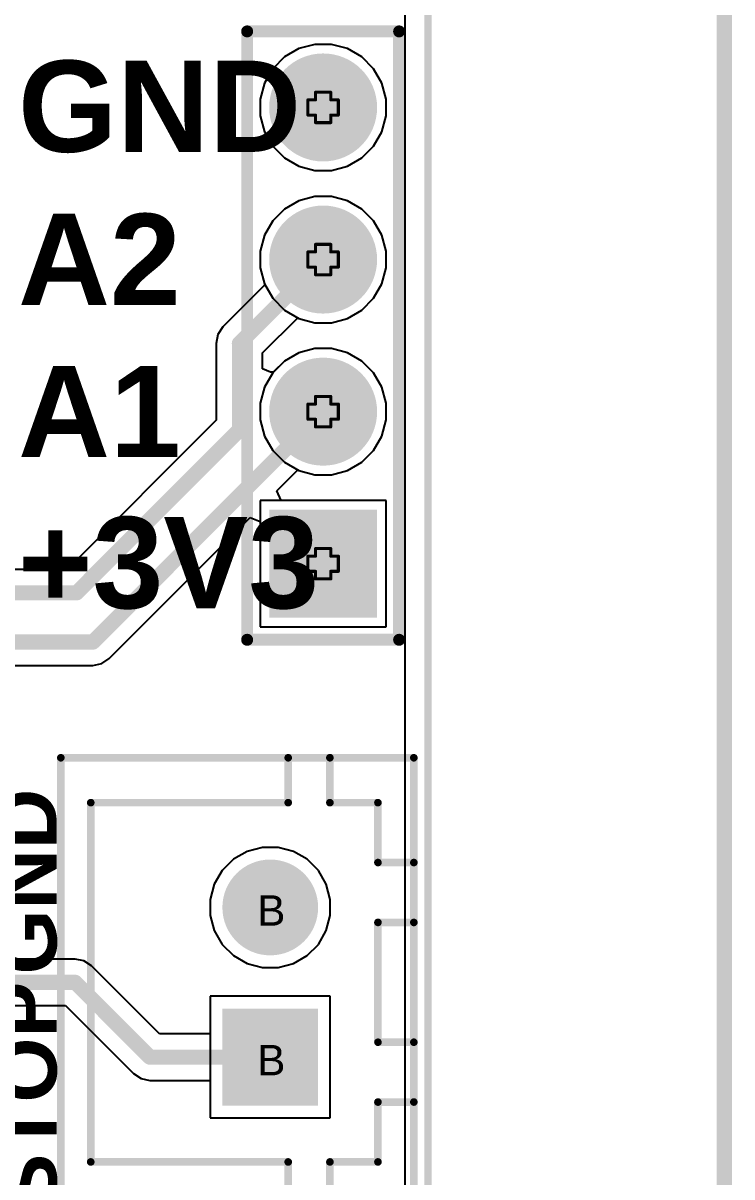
# Model space of a CAD drawing. Header units: inches. Extents: x 0 to 5032, y 0 to 5323.
# Drawn here: x 193.23 to 205.08, y 94.42 to 113.69 of the extents above; entities that cross this region are included whole.
import ezdxf

# ---------------------------------------------------------------- set-up
doc = ezdxf.new("R2010")
doc.units = ezdxf.units.IN
for name, color, linetype in [('Board Outline', 216, 'Continuous'), ('Bottom Layer', 5, 'Continuous'), ('Bottom Solder', 6, 'Continuous'), ('Drill Drawing', 1, 'Continuous'), ('Layer 1', 16, 'Continuous'), ('Layer 2', 76, 'Continuous'), ('Multi-Layer', 9, 'Continuous'), ('Pad Holes', 156, 'Continuous'), ('Top Layer', 1, 'Continuous'), ('Top Overlay', 2, 'Continuous'), ('Top Solder', 216, 'Continuous')]:
    doc.layers.add(name, color=color, linetype=linetype)
doc.styles.add('Arial', font='', dxfattribs={"height": 0.2})
doc.styles.add('Arial_Bold', font='', dxfattribs={"height": 0.2})
doc.styles.get('Arial').set_extended_font_data('Arial')
doc.styles.get('Arial_Bold').set_extended_font_data('Arial', bold=True)

# ---------------------------------------------------------------- blocks, each defined once
blk = doc.blocks.new('HDR1X4__434')
at = {"layer": 'Bottom Layer'}
blk.add_hatch(color=5, dxfattribs=at).paths.add_polyline_path([(-0.8, 0.8), (0.8, 0.8), (0.8, -0.8), (-0.8, -0.8)])
h = blk.add_hatch(color=5, dxfattribs=at)
edge = h.paths.add_edge_path()
edge.add_arc((2.54, 0), 0.8, 0, 360)
h = blk.add_hatch(color=5, dxfattribs=at)
edge = h.paths.add_edge_path()
edge.add_arc((5.08, 0), 0.8, 0, 360)
h = blk.add_hatch(color=5, dxfattribs=at)
edge = h.paths.add_edge_path()
edge.add_arc((7.62, 0), 0.8, 0, 360)
at = {"layer": 'Bottom Solder'}
blk.add_hatch(color=6, dxfattribs=at).paths.add_polyline_path([(-0.902, 0.902), (0.902, 0.902), (0.902, -0.902), (-0.902, -0.902)])
h = blk.add_hatch(color=6, dxfattribs=at)
edge = h.paths.add_edge_path()
edge.add_arc((2.54, 0), 0.902, 0, 360)
h = blk.add_hatch(color=6, dxfattribs=at)
edge = h.paths.add_edge_path()
edge.add_arc((5.08, 0), 0.902, 0, 360)
h = blk.add_hatch(color=6, dxfattribs=at)
edge = h.paths.add_edge_path()
edge.add_arc((7.62, 0), 0.902, 0, 360)
at = {"layer": 'Layer 1'}
blk.add_hatch(color=16, dxfattribs=at).paths.add_polyline_path([(-0.8, 0.8), (0.8, 0.8), (0.8, -0.8), (-0.8, -0.8)])
h = blk.add_hatch(color=16, dxfattribs=at)
edge = h.paths.add_edge_path()
edge.add_arc((2.54, 0), 0.8, 0, 360)
h = blk.add_hatch(color=16, dxfattribs=at)
edge = h.paths.add_edge_path()
edge.add_arc((5.08, 0), 0.8, 0, 360)
h = blk.add_hatch(color=16, dxfattribs=at)
edge = h.paths.add_edge_path()
edge.add_arc((7.62, 0), 0.8, 0, 360)
at = {"layer": 'Layer 2'}
blk.add_hatch(color=76, dxfattribs=at).paths.add_polyline_path([(-0.8, 0.8), (0.8, 0.8), (0.8, -0.8), (-0.8, -0.8)])
h = blk.add_hatch(color=76, dxfattribs=at)
edge = h.paths.add_edge_path()
edge.add_arc((2.54, 0), 0.8, 0, 360)
h = blk.add_hatch(color=76, dxfattribs=at)
edge = h.paths.add_edge_path()
edge.add_arc((5.08, 0), 0.8, 0, 360)
h = blk.add_hatch(color=76, dxfattribs=at)
edge = h.paths.add_edge_path()
edge.add_arc((7.62, 0), 0.8, 0, 360)
at = {"layer": 'Multi-Layer'}
blk.add_hatch(color=9, dxfattribs=at).paths.add_polyline_path([(-0.8, 0.8), (0.8, 0.8), (0.8, -0.8), (-0.8, -0.8)])
h = blk.add_hatch(color=9, dxfattribs=at)
edge = h.paths.add_edge_path()
edge.add_arc((2.54, 0), 0.8, 0, 360)
h = blk.add_hatch(color=9, dxfattribs=at)
edge = h.paths.add_edge_path()
edge.add_arc((5.08, 0), 0.8, 0, 360)
h = blk.add_hatch(color=9, dxfattribs=at)
edge = h.paths.add_edge_path()
edge.add_arc((7.62, 0), 0.8, 0, 360)
at = {"layer": 'Pad Holes'}
h = blk.add_hatch(color=7, dxfattribs=at)
edge = h.paths.add_edge_path()
edge.add_arc((0, 0), 0.475, 0, 360)
h = blk.add_hatch(color=7, dxfattribs=at)
edge = h.paths.add_edge_path()
edge.add_arc((2.54, 0), 0.475, 0, 360)
h = blk.add_hatch(color=7, dxfattribs=at)
edge = h.paths.add_edge_path()
edge.add_arc((5.08, 0), 0.475, 0, 360)
h = blk.add_hatch(color=7, dxfattribs=at)
edge = h.paths.add_edge_path()
edge.add_arc((7.62, 0), 0.475, 0, 360)
at = {"layer": 'Top Layer'}
blk.add_hatch(color=1, dxfattribs=at).paths.add_polyline_path([(-0.8, 0.8), (0.8, 0.8), (0.8, -0.8), (-0.8, -0.8)])
h = blk.add_hatch(color=1, dxfattribs=at)
edge = h.paths.add_edge_path()
edge.add_arc((2.54, 0), 0.8, 0, 360)
h = blk.add_hatch(color=1, dxfattribs=at)
edge = h.paths.add_edge_path()
edge.add_arc((5.08, 0), 0.8, 0, 360)
h = blk.add_hatch(color=1, dxfattribs=at)
edge = h.paths.add_edge_path()
edge.add_arc((7.62, 0), 0.8, 0, 360)
at = {"layer": 'Top Solder'}
blk.add_hatch(color=216, dxfattribs=at).paths.add_polyline_path([(-0.902, 0.902), (0.902, 0.902), (0.902, -0.902), (-0.902, -0.902)])
h = blk.add_hatch(color=216, dxfattribs=at)
edge = h.paths.add_edge_path()
edge.add_arc((2.54, 0), 0.902, 0, 360)
h = blk.add_hatch(color=216, dxfattribs=at)
edge = h.paths.add_edge_path()
edge.add_arc((5.08, 0), 0.902, 0, 360)
h = blk.add_hatch(color=216, dxfattribs=at)
edge = h.paths.add_edge_path()
edge.add_arc((7.62, 0), 0.902, 0, 360)
at = {"layer": 'Top Overlay'}
for points in [[(-1.27, 1.27, 0.2, 0.2, 0), (-1.27, -1.27, 0.2, 0.2, 0)], [(-1.27, 1.27, 0.2, 0.2, 0), (8.89, 1.27, 0.2, 0.2, 0)], [(8.89, 1.27, 0.2, 0.2, 0), (8.89, -1.27, 0.2, 0.2, 0)], [(-1.27, -1.27, 0.2, 0.2, 0), (8.89, -1.27, 0.2, 0.2, 0)]]:
    blk.add_lwpolyline(points, format="xyseb", dxfattribs=at)
for points in [[(-1.32, 1.27, 0.1, 0.1, 1), (-1.22, 1.27, 0.1, 0.1, 1)], [(-1.32, 1.27, 0.1, 0.1, 1), (-1.22, 1.27, 0.1, 0.1, 1)], [(8.84, 1.27, 0.1, 0.1, 1), (8.94, 1.27, 0.1, 0.1, 1)], [(8.84, 1.27, 0.1, 0.1, 1), (8.94, 1.27, 0.1, 0.1, 1)], [(-1.32, -1.27, 0.1, 0.1, 1), (-1.22, -1.27, 0.1, 0.1, 1)], [(-1.32, -1.27, 0.1, 0.1, 1), (-1.22, -1.27, 0.1, 0.1, 1)], [(8.84, -1.27, 0.1, 0.1, 1), (8.94, -1.27, 0.1, 0.1, 1)], [(8.84, -1.27, 0.1, 0.1, 1), (8.94, -1.27, 0.1, 0.1, 1)]]:
    blk.add_lwpolyline(points, format="xyseb", close=True, dxfattribs=at)
blk = doc.blocks.new('HC_XH_2A_G_437')
at = {"layer": 'Bottom Layer'}
blk.add_hatch(color=5, dxfattribs=at).paths.add_polyline_path([(-2.012, 0.75), (-0.488, 0.75), (-0.488, -0.75), (-2.012, -0.75)])
h = blk.add_hatch(color=5, dxfattribs=at)
edge = h.paths.add_edge_path()
edge.add_arc((1.25, 0), 0.75, 0, 360)
at = {"layer": 'Bottom Solder'}
blk.add_hatch(color=6, dxfattribs=at).paths.add_polyline_path([(-2.062, 0.8), (-0.438, 0.8), (-0.438, -0.8), (-2.062, -0.8)])
h = blk.add_hatch(color=6, dxfattribs=at)
edge = h.paths.add_edge_path()
edge.add_arc((1.25, 0), 0.8, 0, 360)
at = {"layer": 'Layer 1'}
blk.add_hatch(color=16, dxfattribs=at).paths.add_polyline_path([(-2.012, 0.75), (-0.488, 0.75), (-0.488, -0.75), (-2.012, -0.75)])
h = blk.add_hatch(color=16, dxfattribs=at)
edge = h.paths.add_edge_path()
edge.add_arc((1.25, 0), 0.75, 0, 360)
at = {"layer": 'Layer 2'}
blk.add_hatch(color=76, dxfattribs=at).paths.add_polyline_path([(-2.012, 0.75), (-0.488, 0.75), (-0.488, -0.75), (-2.012, -0.75)])
h = blk.add_hatch(color=76, dxfattribs=at)
edge = h.paths.add_edge_path()
edge.add_arc((1.25, 0), 0.75, 0, 360)
at = {"layer": 'Multi-Layer'}
blk.add_hatch(color=9, dxfattribs=at).paths.add_polyline_path([(-2.012, 0.75), (-0.488, 0.75), (-0.488, -0.75), (-2.012, -0.75)])
h = blk.add_hatch(color=9, dxfattribs=at)
edge = h.paths.add_edge_path()
edge.add_arc((1.25, 0), 0.75, 0, 360)
at = {"layer": 'Pad Holes'}
h = blk.add_hatch(color=7, dxfattribs=at)
edge = h.paths.add_edge_path()
edge.add_arc((-1.25, 0), 0.45, 0, 360)
h = blk.add_hatch(color=7, dxfattribs=at)
edge = h.paths.add_edge_path()
edge.add_arc((1.25, 0), 0.45, 0, 360)
at = {"layer": 'Top Layer'}
blk.add_hatch(color=1, dxfattribs=at).paths.add_polyline_path([(-2.012, 0.75), (-0.488, 0.75), (-0.488, -0.75), (-2.012, -0.75)])
h = blk.add_hatch(color=1, dxfattribs=at)
edge = h.paths.add_edge_path()
edge.add_arc((1.25, 0), 0.75, 0, 360)
at = {"layer": 'Top Solder'}
blk.add_hatch(color=216, dxfattribs=at).paths.add_polyline_path([(-2.062, 0.8), (-0.438, 0.8), (-0.438, -0.8), (-2.062, -0.8)])
h = blk.add_hatch(color=216, dxfattribs=at)
edge = h.paths.add_edge_path()
edge.add_arc((1.25, 0), 0.8, 0, 360)
at = {"layer": 'Top Overlay'}
for points in [[(-3.75, 3.5, 0.127, 0.127, 0), (-3.75, -2.4, 0.127, 0.127, 0)], [(-3.75, 3.5, 0.127, 0.127, 0), (3.75, 3.5, 0.127, 0.127, 0)], [(3.75, 3.5, 0.127, 0.127, 0), (3.75, -2.4, 0.127, 0.127, 0)], [(-3, 3, 0.127, 0.127, 0), (3, 3, 0.127, 0.127, 0)], [(-3, 3, 0.127, 0.127, 0), (-3, -0.3, 0.127, 0.127, 0)], [(3, 3, 0.127, 0.127, 0), (3, -0.3, 0.127, 0.127, 0)], [(-3.75, -0.3, 0.127, 0.127, 0), (-3, -0.3, 0.127, 0.127, 0)], [(3, -0.3, 0.127, 0.127, 0), (3.75, -0.3, 0.127, 0.127, 0)], [(-3.75, -0.997, 0.127, 0.127, 0), (-3, -0.997, 0.127, 0.127, 0)], [(-3, -0.997, 0.127, 0.127, 0), (-3, -1.8, 0.127, 0.127, 0)], [(3, -0.997, 0.127, 0.127, 0), (3, -1.8, 0.127, 0.127, 0)], [(3, -0.997, 0.127, 0.127, 0), (3.75, -0.997, 0.127, 0.127, 0)], [(-3, -1.8, 0.127, 0.127, 0), (-2, -1.8, 0.127, 0.127, 0)], [(-2, -1.8, 0.127, 0.127, 0), (-2, -2.4, 0.127, 0.127, 0)], [(-1, -1.8, 0.127, 0.127, 0), (1, -1.8, 0.127, 0.127, 0)], [(-1, -1.8, 0.127, 0.127, 0), (-1, -2.4, 0.127, 0.127, 0)], [(1, -1.8, 0.127, 0.127, 0), (1, -2.4, 0.127, 0.127, 0)], [(2, -1.8, 0.127, 0.127, 0), (2, -2.4, 0.127, 0.127, 0)], [(2, -1.8, 0.127, 0.127, 0), (3, -1.8, 0.127, 0.127, 0)], [(-3.75, -2.4, 0.127, 0.127, 0), (3.75, -2.4, 0.127, 0.127, 0)]]:
    blk.add_lwpolyline(points, format="xyseb", dxfattribs=at)
for points in [[(-3.782, 3.5, 0.0635, 0.0635, 1), (-3.718, 3.5, 0.0635, 0.0635, 1)], [(-3.782, 3.5, 0.0635, 0.0635, 1), (-3.718, 3.5, 0.0635, 0.0635, 1)], [(3.718, 3.5, 0.0635, 0.0635, 1), (3.782, 3.5, 0.0635, 0.0635, 1)], [(3.718, 3.5, 0.0635, 0.0635, 1), (3.782, 3.5, 0.0635, 0.0635, 1)], [(-3.032, 3, 0.0635, 0.0635, 1), (-2.968, 3, 0.0635, 0.0635, 1)], [(-3.032, 3, 0.0635, 0.0635, 1), (-2.968, 3, 0.0635, 0.0635, 1)], [(2.968, 3, 0.0635, 0.0635, 1), (3.032, 3, 0.0635, 0.0635, 1)], [(2.968, 3, 0.0635, 0.0635, 1), (3.032, 3, 0.0635, 0.0635, 1)], [(-3.782, -0.3, 0.0635, 0.0635, 1), (-3.718, -0.3, 0.0635, 0.0635, 1)], [(-3.032, -0.3, 0.0635, 0.0635, 1), (-2.968, -0.3, 0.0635, 0.0635, 1)], [(-3.032, -0.3, 0.0635, 0.0635, 1), (-2.968, -0.3, 0.0635, 0.0635, 1)], [(2.968, -0.3, 0.0635, 0.0635, 1), (3.032, -0.3, 0.0635, 0.0635, 1)], [(2.968, -0.3, 0.0635, 0.0635, 1), (3.032, -0.3, 0.0635, 0.0635, 1)], [(3.718, -0.3, 0.0635, 0.0635, 1), (3.782, -0.3, 0.0635, 0.0635, 1)], [(-3.782, -0.997, 0.0635, 0.0635, 1), (-3.718, -0.997, 0.0635, 0.0635, 1)], [(-3.032, -0.997, 0.0635, 0.0635, 1), (-2.968, -0.997, 0.0635, 0.0635, 1)], [(-3.032, -0.997, 0.0635, 0.0635, 1), (-2.968, -0.997, 0.0635, 0.0635, 1)], [(2.968, -0.997, 0.0635, 0.0635, 1), (3.032, -0.997, 0.0635, 0.0635, 1)], [(2.968, -0.997, 0.0635, 0.0635, 1), (3.032, -0.997, 0.0635, 0.0635, 1)], [(3.718, -0.997, 0.0635, 0.0635, 1), (3.782, -0.997, 0.0635, 0.0635, 1)], [(-3.032, -1.8, 0.0635, 0.0635, 1), (-2.968, -1.8, 0.0635, 0.0635, 1)], [(-3.032, -1.8, 0.0635, 0.0635, 1), (-2.968, -1.8, 0.0635, 0.0635, 1)], [(-2.032, -1.8, 0.0635, 0.0635, 1), (-1.968, -1.8, 0.0635, 0.0635, 1)], [(-2.032, -1.8, 0.0635, 0.0635, 1), (-1.968, -1.8, 0.0635, 0.0635, 1)], [(-1.032, -1.8, 0.0635, 0.0635, 1), (-0.969, -1.8, 0.0635, 0.0635, 1)], [(-1.032, -1.8, 0.0635, 0.0635, 1), (-0.969, -1.8, 0.0635, 0.0635, 1)], [(0.968, -1.8, 0.0635, 0.0635, 1), (1.032, -1.8, 0.0635, 0.0635, 1)], [(0.968, -1.8, 0.0635, 0.0635, 1), (1.032, -1.8, 0.0635, 0.0635, 1)], [(1.968, -1.8, 0.0635, 0.0635, 1), (2.032, -1.8, 0.0635, 0.0635, 1)], [(1.968, -1.8, 0.0635, 0.0635, 1), (2.032, -1.8, 0.0635, 0.0635, 1)], [(2.968, -1.8, 0.0635, 0.0635, 1), (3.032, -1.8, 0.0635, 0.0635, 1)], [(2.968, -1.8, 0.0635, 0.0635, 1), (3.032, -1.8, 0.0635, 0.0635, 1)], [(-3.782, -2.4, 0.0635, 0.0635, 1), (-3.718, -2.4, 0.0635, 0.0635, 1)], [(-3.782, -2.4, 0.0635, 0.0635, 1), (-3.718, -2.4, 0.0635, 0.0635, 1)], [(-2.032, -2.4, 0.0635, 0.0635, 1), (-1.968, -2.4, 0.0635, 0.0635, 1)], [(-1.032, -2.4, 0.0635, 0.0635, 1), (-0.969, -2.4, 0.0635, 0.0635, 1)], [(0.968, -2.4, 0.0635, 0.0635, 1), (1.032, -2.4, 0.0635, 0.0635, 1)], [(1.968, -2.4, 0.0635, 0.0635, 1), (2.032, -2.4, 0.0635, 0.0635, 1)], [(3.718, -2.4, 0.0635, 0.0635, 1), (3.782, -2.4, 0.0635, 0.0635, 1)], [(3.718, -2.4, 0.0635, 0.0635, 1), (3.782, -2.4, 0.0635, 0.0635, 1)]]:
    blk.add_lwpolyline(points, format="xyseb", close=True, dxfattribs=at)

msp = doc.modelspace()

# ---------------------------------------------------------------- linework, layer by layer
at = {"layer": 'Board Outline'}
for points in [[(204.953, 72.491, 0.254, 0.254, 0), (204.953, 130, 0.254, 0.254, 0)], [(200, 0, 0.127, 0.127, 0), (200, 130, 0.127, 0.127, 0)]]:
    msp.add_lwpolyline(points, format="xyseb", dxfattribs=at)
at = {"layer": 'Bottom Layer'}
for p, q in [((199.612, 125.534), (199.612, 60.428)), ((197.84, 110.723), (197.6, 110.584)), ((198.108, 110.795), (197.84, 110.723)), ((198.386, 110.795), (198.108, 110.795)), ((198.654, 110.723), (198.386, 110.795)), ((198.894, 110.584), (198.654, 110.723)), ((197.6, 110.584), (197.404, 110.388)), ((199.09, 110.388), (198.894, 110.584)), ((197.404, 110.388), (197.265, 110.148)), ((199.229, 110.148), (199.09, 110.388)), ((197.265, 110.148), (197.193, 109.88)), ((199.301, 109.88), (199.229, 110.148)), ((197.193, 109.88), (197.193, 109.602)), ((199.301, 109.602), (199.301, 109.88)), ((197.193, 109.602), (197.265, 109.334)), ((199.229, 109.334), (199.301, 109.602)), ((197.265, 109.334), (197.404, 109.094)), ((199.09, 109.094), (199.229, 109.334)), ((197.404, 109.094), (197.6, 108.897)), ((198.894, 108.897), (199.09, 109.094)), ((197.6, 108.897), (197.84, 108.759)), ((198.654, 108.759), (198.894, 108.897)), ((197.84, 108.759), (198.108, 108.687)), ((198.108, 108.687), (198.386, 108.687)), ((198.386, 108.687), (198.654, 108.759)), ((197.84, 108.183), (197.6, 108.044)), ((198.108, 108.255), (197.84, 108.183)), ((198.386, 108.255), (198.108, 108.255)), ((198.654, 108.183), (198.386, 108.255)), ((198.894, 108.044), (198.654, 108.183)), ((197.6, 108.044), (197.404, 107.848)), ((199.09, 107.848), (198.894, 108.044)), ((197.404, 107.848), (197.265, 107.608)), ((199.229, 107.608), (199.09, 107.848)), ((197.265, 107.608), (197.193, 107.34)), ((199.301, 107.34), (199.229, 107.608)), ((197.193, 107.34), (197.193, 107.062)), ((199.301, 107.062), (199.301, 107.34)), ((197.193, 107.062), (197.265, 106.794)), ((199.229, 106.794), (199.301, 107.062)), ((197.265, 106.794), (197.404, 106.554)), ((199.09, 106.554), (199.229, 106.794)), ((197.404, 106.554), (197.6, 106.357)), ((198.894, 106.357), (199.09, 106.554)), ((197.6, 106.357), (197.84, 106.219)), ((197.84, 106.219), (198.108, 106.147)), ((198.386, 106.147), (198.654, 106.219)), ((198.654, 106.219), (198.894, 106.357)), ((198.108, 106.147), (198.386, 106.147)), ((199.301, 105.715), (197.193, 105.715)), ((197.193, 105.715), (197.193, 103.607)), ((199.301, 103.607), (199.301, 105.715)), ((197.193, 103.607), (199.301, 103.607)), ((198.367, 97.437), (196.36, 97.437)), ((196.36, 97.437), (196.36, 95.405)), ((198.367, 95.405), (198.367, 97.437)), ((196.36, 95.405), (198.367, 95.405))]:
    msp.add_line(p, q, dxfattribs=at)
at = {"layer": 'Drill Drawing'}
for points in [[(198.12, 112.408, 0.0508, 0.0508, 0), (198.12, 112.535, 0.0508, 0.0508, 0)], [(198.12, 112.535, 0.0508, 0.0508, 0), (198.374, 112.535, 0.0508, 0.0508, 0)], [(198.374, 112.408, 0.0508, 0.0508, 0), (198.374, 112.535, 0.0508, 0.0508, 0)], [(197.993, 112.154, 0.0508, 0.0508, 0), (197.993, 112.408, 0.0508, 0.0508, 0)], [(197.993, 112.408, 0.0508, 0.0508, 0), (198.12, 112.408, 0.0508, 0.0508, 0)], [(198.374, 112.408, 0.0508, 0.0508, 0), (198.501, 112.408, 0.0508, 0.0508, 0)], [(198.501, 112.154, 0.0508, 0.0508, 0), (198.501, 112.408, 0.0508, 0.0508, 0)], [(197.993, 112.154, 0.0508, 0.0508, 0), (198.12, 112.154, 0.0508, 0.0508, 0)], [(198.12, 112.027, 0.0508, 0.0508, 0), (198.12, 112.154, 0.0508, 0.0508, 0)], [(198.374, 112.154, 0.0508, 0.0508, 0), (198.501, 112.154, 0.0508, 0.0508, 0)], [(198.374, 112.027, 0.0508, 0.0508, 0), (198.374, 112.154, 0.0508, 0.0508, 0)], [(198.12, 112.027, 0.0508, 0.0508, 0), (198.374, 112.027, 0.0508, 0.0508, 0)], [(197.993, 109.614, 0.0508, 0.0508, 0), (197.993, 109.868, 0.0508, 0.0508, 0)], [(197.993, 109.868, 0.0508, 0.0508, 0), (198.12, 109.868, 0.0508, 0.0508, 0)], [(198.12, 109.868, 0.0508, 0.0508, 0), (198.12, 109.995, 0.0508, 0.0508, 0)], [(198.12, 109.995, 0.0508, 0.0508, 0), (198.374, 109.995, 0.0508, 0.0508, 0)], [(198.374, 109.868, 0.0508, 0.0508, 0), (198.374, 109.995, 0.0508, 0.0508, 0)], [(198.374, 109.868, 0.0508, 0.0508, 0), (198.501, 109.868, 0.0508, 0.0508, 0)], [(198.501, 109.614, 0.0508, 0.0508, 0), (198.501, 109.868, 0.0508, 0.0508, 0)], [(197.993, 109.614, 0.0508, 0.0508, 0), (198.12, 109.614, 0.0508, 0.0508, 0)], [(198.12, 109.487, 0.0508, 0.0508, 0), (198.12, 109.614, 0.0508, 0.0508, 0)], [(198.12, 109.487, 0.0508, 0.0508, 0), (198.374, 109.487, 0.0508, 0.0508, 0)], [(198.374, 109.614, 0.0508, 0.0508, 0), (198.501, 109.614, 0.0508, 0.0508, 0)], [(198.374, 109.487, 0.0508, 0.0508, 0), (198.374, 109.614, 0.0508, 0.0508, 0)], [(197.993, 107.074, 0.0508, 0.0508, 0), (197.993, 107.328, 0.0508, 0.0508, 0)], [(197.993, 107.328, 0.0508, 0.0508, 0), (198.12, 107.328, 0.0508, 0.0508, 0)], [(198.12, 107.328, 0.0508, 0.0508, 0), (198.12, 107.455, 0.0508, 0.0508, 0)], [(198.12, 107.455, 0.0508, 0.0508, 0), (198.374, 107.455, 0.0508, 0.0508, 0)], [(198.374, 107.328, 0.0508, 0.0508, 0), (198.374, 107.455, 0.0508, 0.0508, 0)], [(198.374, 107.328, 0.0508, 0.0508, 0), (198.501, 107.328, 0.0508, 0.0508, 0)], [(198.501, 107.074, 0.0508, 0.0508, 0), (198.501, 107.328, 0.0508, 0.0508, 0)], [(197.993, 107.074, 0.0508, 0.0508, 0), (198.12, 107.074, 0.0508, 0.0508, 0)], [(198.12, 106.947, 0.0508, 0.0508, 0), (198.12, 107.074, 0.0508, 0.0508, 0)], [(198.12, 106.947, 0.0508, 0.0508, 0), (198.374, 106.947, 0.0508, 0.0508, 0)], [(198.374, 107.074, 0.0508, 0.0508, 0), (198.501, 107.074, 0.0508, 0.0508, 0)], [(198.374, 106.947, 0.0508, 0.0508, 0), (198.374, 107.074, 0.0508, 0.0508, 0)], [(198.12, 104.788, 0.0508, 0.0508, 0), (198.12, 104.915, 0.0508, 0.0508, 0)], [(198.12, 104.915, 0.0508, 0.0508, 0), (198.374, 104.915, 0.0508, 0.0508, 0)], [(198.374, 104.788, 0.0508, 0.0508, 0), (198.374, 104.915, 0.0508, 0.0508, 0)], [(197.993, 104.534, 0.0508, 0.0508, 0), (197.993, 104.788, 0.0508, 0.0508, 0)], [(197.993, 104.788, 0.0508, 0.0508, 0), (198.12, 104.788, 0.0508, 0.0508, 0)], [(198.374, 104.788, 0.0508, 0.0508, 0), (198.501, 104.788, 0.0508, 0.0508, 0)], [(198.501, 104.534, 0.0508, 0.0508, 0), (198.501, 104.788, 0.0508, 0.0508, 0)], [(197.993, 104.534, 0.0508, 0.0508, 0), (198.12, 104.534, 0.0508, 0.0508, 0)], [(198.12, 104.407, 0.0508, 0.0508, 0), (198.12, 104.534, 0.0508, 0.0508, 0)], [(198.374, 104.534, 0.0508, 0.0508, 0), (198.501, 104.534, 0.0508, 0.0508, 0)], [(198.374, 104.407, 0.0508, 0.0508, 0), (198.374, 104.534, 0.0508, 0.0508, 0)], [(198.12, 104.407, 0.0508, 0.0508, 0), (198.374, 104.407, 0.0508, 0.0508, 0)]]:
    msp.add_lwpolyline(points, format="xyseb", dxfattribs=at)
for points in [[(198.107, 112.535, 0.0254, 0.0254, 1), (198.133, 112.535, 0.0254, 0.0254, 1)], [(198.107, 112.535, 0.0254, 0.0254, 1), (198.133, 112.535, 0.0254, 0.0254, 1)], [(198.361, 112.535, 0.0254, 0.0254, 1), (198.387, 112.535, 0.0254, 0.0254, 1)], [(198.361, 112.535, 0.0254, 0.0254, 1), (198.387, 112.535, 0.0254, 0.0254, 1)], [(197.98, 112.408, 0.0254, 0.0254, 1), (198.006, 112.408, 0.0254, 0.0254, 1)], [(197.98, 112.408, 0.0254, 0.0254, 1), (198.006, 112.408, 0.0254, 0.0254, 1)], [(198.107, 112.408, 0.0254, 0.0254, 1), (198.133, 112.408, 0.0254, 0.0254, 1)], [(198.107, 112.408, 0.0254, 0.0254, 1), (198.133, 112.408, 0.0254, 0.0254, 1)], [(198.361, 112.408, 0.0254, 0.0254, 1), (198.387, 112.408, 0.0254, 0.0254, 1)], [(198.361, 112.408, 0.0254, 0.0254, 1), (198.387, 112.408, 0.0254, 0.0254, 1)], [(198.488, 112.408, 0.0254, 0.0254, 1), (198.514, 112.408, 0.0254, 0.0254, 1)], [(198.488, 112.408, 0.0254, 0.0254, 1), (198.514, 112.408, 0.0254, 0.0254, 1)], [(197.98, 112.154, 0.0254, 0.0254, 1), (198.006, 112.154, 0.0254, 0.0254, 1)], [(197.98, 112.154, 0.0254, 0.0254, 1), (198.006, 112.154, 0.0254, 0.0254, 1)], [(198.107, 112.154, 0.0254, 0.0254, 1), (198.133, 112.154, 0.0254, 0.0254, 1)], [(198.107, 112.154, 0.0254, 0.0254, 1), (198.133, 112.154, 0.0254, 0.0254, 1)], [(198.361, 112.154, 0.0254, 0.0254, 1), (198.387, 112.154, 0.0254, 0.0254, 1)], [(198.361, 112.154, 0.0254, 0.0254, 1), (198.387, 112.154, 0.0254, 0.0254, 1)], [(198.488, 112.154, 0.0254, 0.0254, 1), (198.514, 112.154, 0.0254, 0.0254, 1)], [(198.488, 112.154, 0.0254, 0.0254, 1), (198.514, 112.154, 0.0254, 0.0254, 1)], [(198.107, 112.027, 0.0254, 0.0254, 1), (198.133, 112.027, 0.0254, 0.0254, 1)], [(198.107, 112.027, 0.0254, 0.0254, 1), (198.133, 112.027, 0.0254, 0.0254, 1)], [(198.361, 112.027, 0.0254, 0.0254, 1), (198.387, 112.027, 0.0254, 0.0254, 1)], [(198.361, 112.027, 0.0254, 0.0254, 1), (198.387, 112.027, 0.0254, 0.0254, 1)], [(197.98, 109.868, 0.0254, 0.0254, 1), (198.006, 109.868, 0.0254, 0.0254, 1)], [(197.98, 109.868, 0.0254, 0.0254, 1), (198.006, 109.868, 0.0254, 0.0254, 1)], [(198.107, 109.995, 0.0254, 0.0254, 1), (198.133, 109.995, 0.0254, 0.0254, 1)], [(198.107, 109.995, 0.0254, 0.0254, 1), (198.133, 109.995, 0.0254, 0.0254, 1)], [(198.107, 109.868, 0.0254, 0.0254, 1), (198.133, 109.868, 0.0254, 0.0254, 1)], [(198.107, 109.868, 0.0254, 0.0254, 1), (198.133, 109.868, 0.0254, 0.0254, 1)], [(198.361, 109.995, 0.0254, 0.0254, 1), (198.387, 109.995, 0.0254, 0.0254, 1)], [(198.361, 109.995, 0.0254, 0.0254, 1), (198.387, 109.995, 0.0254, 0.0254, 1)], [(198.361, 109.868, 0.0254, 0.0254, 1), (198.387, 109.868, 0.0254, 0.0254, 1)], [(198.361, 109.868, 0.0254, 0.0254, 1), (198.387, 109.868, 0.0254, 0.0254, 1)], [(198.488, 109.868, 0.0254, 0.0254, 1), (198.514, 109.868, 0.0254, 0.0254, 1)], [(198.488, 109.868, 0.0254, 0.0254, 1), (198.514, 109.868, 0.0254, 0.0254, 1)], [(197.98, 109.614, 0.0254, 0.0254, 1), (198.006, 109.614, 0.0254, 0.0254, 1)], [(197.98, 109.614, 0.0254, 0.0254, 1), (198.006, 109.614, 0.0254, 0.0254, 1)], [(198.107, 109.614, 0.0254, 0.0254, 1), (198.133, 109.614, 0.0254, 0.0254, 1)], [(198.107, 109.614, 0.0254, 0.0254, 1), (198.133, 109.614, 0.0254, 0.0254, 1)], [(198.107, 109.487, 0.0254, 0.0254, 1), (198.133, 109.487, 0.0254, 0.0254, 1)], [(198.107, 109.487, 0.0254, 0.0254, 1), (198.133, 109.487, 0.0254, 0.0254, 1)], [(198.361, 109.614, 0.0254, 0.0254, 1), (198.387, 109.614, 0.0254, 0.0254, 1)], [(198.361, 109.614, 0.0254, 0.0254, 1), (198.387, 109.614, 0.0254, 0.0254, 1)], [(198.361, 109.487, 0.0254, 0.0254, 1), (198.387, 109.487, 0.0254, 0.0254, 1)], [(198.361, 109.487, 0.0254, 0.0254, 1), (198.387, 109.487, 0.0254, 0.0254, 1)], [(198.488, 109.614, 0.0254, 0.0254, 1), (198.514, 109.614, 0.0254, 0.0254, 1)], [(198.488, 109.614, 0.0254, 0.0254, 1), (198.514, 109.614, 0.0254, 0.0254, 1)], [(197.98, 107.328, 0.0254, 0.0254, 1), (198.006, 107.328, 0.0254, 0.0254, 1)], [(197.98, 107.328, 0.0254, 0.0254, 1), (198.006, 107.328, 0.0254, 0.0254, 1)], [(198.107, 107.455, 0.0254, 0.0254, 1), (198.133, 107.455, 0.0254, 0.0254, 1)], [(198.107, 107.455, 0.0254, 0.0254, 1), (198.133, 107.455, 0.0254, 0.0254, 1)], [(198.107, 107.328, 0.0254, 0.0254, 1), (198.133, 107.328, 0.0254, 0.0254, 1)], [(198.107, 107.328, 0.0254, 0.0254, 1), (198.133, 107.328, 0.0254, 0.0254, 1)], [(198.361, 107.455, 0.0254, 0.0254, 1), (198.387, 107.455, 0.0254, 0.0254, 1)], [(198.361, 107.455, 0.0254, 0.0254, 1), (198.387, 107.455, 0.0254, 0.0254, 1)], [(198.361, 107.328, 0.0254, 0.0254, 1), (198.387, 107.328, 0.0254, 0.0254, 1)], [(198.361, 107.328, 0.0254, 0.0254, 1), (198.387, 107.328, 0.0254, 0.0254, 1)], [(198.488, 107.328, 0.0254, 0.0254, 1), (198.514, 107.328, 0.0254, 0.0254, 1)], [(198.488, 107.328, 0.0254, 0.0254, 1), (198.514, 107.328, 0.0254, 0.0254, 1)], [(197.98, 107.074, 0.0254, 0.0254, 1), (198.006, 107.074, 0.0254, 0.0254, 1)], [(197.98, 107.074, 0.0254, 0.0254, 1), (198.006, 107.074, 0.0254, 0.0254, 1)], [(198.107, 107.074, 0.0254, 0.0254, 1), (198.133, 107.074, 0.0254, 0.0254, 1)], [(198.107, 107.074, 0.0254, 0.0254, 1), (198.133, 107.074, 0.0254, 0.0254, 1)], [(198.107, 106.947, 0.0254, 0.0254, 1), (198.133, 106.947, 0.0254, 0.0254, 1)], [(198.107, 106.947, 0.0254, 0.0254, 1), (198.133, 106.947, 0.0254, 0.0254, 1)], [(198.361, 107.074, 0.0254, 0.0254, 1), (198.387, 107.074, 0.0254, 0.0254, 1)], [(198.361, 107.074, 0.0254, 0.0254, 1), (198.387, 107.074, 0.0254, 0.0254, 1)], [(198.361, 106.947, 0.0254, 0.0254, 1), (198.387, 106.947, 0.0254, 0.0254, 1)], [(198.361, 106.947, 0.0254, 0.0254, 1), (198.387, 106.947, 0.0254, 0.0254, 1)], [(198.488, 107.074, 0.0254, 0.0254, 1), (198.514, 107.074, 0.0254, 0.0254, 1)], [(198.488, 107.074, 0.0254, 0.0254, 1), (198.514, 107.074, 0.0254, 0.0254, 1)], [(198.107, 104.915, 0.0254, 0.0254, 1), (198.133, 104.915, 0.0254, 0.0254, 1)], [(198.107, 104.915, 0.0254, 0.0254, 1), (198.133, 104.915, 0.0254, 0.0254, 1)], [(198.361, 104.915, 0.0254, 0.0254, 1), (198.387, 104.915, 0.0254, 0.0254, 1)], [(198.361, 104.915, 0.0254, 0.0254, 1), (198.387, 104.915, 0.0254, 0.0254, 1)], [(197.98, 104.788, 0.0254, 0.0254, 1), (198.006, 104.788, 0.0254, 0.0254, 1)], [(197.98, 104.788, 0.0254, 0.0254, 1), (198.006, 104.788, 0.0254, 0.0254, 1)], [(198.107, 104.788, 0.0254, 0.0254, 1), (198.133, 104.788, 0.0254, 0.0254, 1)], [(198.107, 104.788, 0.0254, 0.0254, 1), (198.133, 104.788, 0.0254, 0.0254, 1)], [(198.361, 104.788, 0.0254, 0.0254, 1), (198.387, 104.788, 0.0254, 0.0254, 1)], [(198.361, 104.788, 0.0254, 0.0254, 1), (198.387, 104.788, 0.0254, 0.0254, 1)], [(198.488, 104.788, 0.0254, 0.0254, 1), (198.514, 104.788, 0.0254, 0.0254, 1)], [(198.488, 104.788, 0.0254, 0.0254, 1), (198.514, 104.788, 0.0254, 0.0254, 1)], [(197.98, 104.534, 0.0254, 0.0254, 1), (198.006, 104.534, 0.0254, 0.0254, 1)], [(197.98, 104.534, 0.0254, 0.0254, 1), (198.006, 104.534, 0.0254, 0.0254, 1)], [(198.107, 104.534, 0.0254, 0.0254, 1), (198.133, 104.534, 0.0254, 0.0254, 1)], [(198.107, 104.534, 0.0254, 0.0254, 1), (198.133, 104.534, 0.0254, 0.0254, 1)], [(198.361, 104.534, 0.0254, 0.0254, 1), (198.387, 104.534, 0.0254, 0.0254, 1)], [(198.361, 104.534, 0.0254, 0.0254, 1), (198.387, 104.534, 0.0254, 0.0254, 1)], [(198.488, 104.534, 0.0254, 0.0254, 1), (198.514, 104.534, 0.0254, 0.0254, 1)], [(198.488, 104.534, 0.0254, 0.0254, 1), (198.514, 104.534, 0.0254, 0.0254, 1)], [(198.107, 104.407, 0.0254, 0.0254, 1), (198.133, 104.407, 0.0254, 0.0254, 1)], [(198.107, 104.407, 0.0254, 0.0254, 1), (198.133, 104.407, 0.0254, 0.0254, 1)], [(198.361, 104.407, 0.0254, 0.0254, 1), (198.387, 104.407, 0.0254, 0.0254, 1)], [(198.361, 104.407, 0.0254, 0.0254, 1), (198.387, 104.407, 0.0254, 0.0254, 1)]]:
    msp.add_lwpolyline(points, format="xyseb", close=True, dxfattribs=at)
at = {"layer": 'Layer 1'}
for p, q in [((199.612, 129.612), (199.612, 60.51)), ((198.108, 113.335), (197.84, 113.263)), ((198.386, 113.335), (198.108, 113.335)), ((198.654, 113.263), (198.386, 113.335)), ((197.6, 113.124), (197.404, 112.928)), ((197.84, 113.263), (197.6, 113.124)), ((198.894, 113.124), (198.654, 113.263)), ((199.09, 112.928), (198.894, 113.124)), ((197.404, 112.928), (197.265, 112.688)), ((199.229, 112.688), (199.09, 112.928)), ((197.265, 112.688), (197.193, 112.42)), ((199.301, 112.42), (199.229, 112.688)), ((197.193, 112.42), (197.193, 112.142)), ((199.301, 112.142), (199.301, 112.42)), ((197.193, 112.142), (197.265, 111.874)), ((199.229, 111.874), (199.301, 112.142)), ((197.265, 111.874), (197.404, 111.634)), ((199.09, 111.634), (199.229, 111.874)), ((197.404, 111.634), (197.6, 111.437)), ((198.894, 111.437), (199.09, 111.634)), ((197.6, 111.437), (197.84, 111.299)), ((198.654, 111.299), (198.894, 111.437)), ((197.84, 111.299), (198.108, 111.227)), ((198.108, 111.227), (198.386, 111.227)), ((198.386, 111.227), (198.654, 111.299)), ((197.84, 110.723), (197.6, 110.584)), ((198.108, 110.795), (197.84, 110.723)), ((198.386, 110.795), (198.108, 110.795)), ((198.654, 110.723), (198.386, 110.795)), ((198.894, 110.584), (198.654, 110.723)), ((197.6, 110.584), (197.404, 110.388)), ((199.09, 110.388), (198.894, 110.584)), ((197.404, 110.388), (197.265, 110.148)), ((199.229, 110.148), (199.09, 110.388)), ((197.265, 110.148), (197.193, 109.88)), ((199.301, 109.88), (199.229, 110.148)), ((197.193, 109.88), (197.193, 109.602)), ((199.301, 109.602), (199.301, 109.88)), ((197.193, 109.602), (197.265, 109.334)), ((199.229, 109.334), (199.301, 109.602)), ((197.265, 109.334), (197.404, 109.094)), ((199.09, 109.094), (199.229, 109.334)), ((197.404, 109.094), (197.6, 108.897)), ((198.894, 108.897), (199.09, 109.094)), ((197.6, 108.897), (197.84, 108.759)), ((198.654, 108.759), (198.894, 108.897)), ((197.84, 108.759), (198.108, 108.687)), ((198.108, 108.687), (198.386, 108.687)), ((198.386, 108.687), (198.654, 108.759)), ((197.84, 108.183), (197.6, 108.044)), ((198.108, 108.255), (197.84, 108.183)), ((198.386, 108.255), (198.108, 108.255)), ((198.654, 108.183), (198.386, 108.255)), ((198.894, 108.044), (198.654, 108.183)), ((197.6, 108.044), (197.404, 107.848)), ((199.09, 107.848), (198.894, 108.044)), ((197.404, 107.848), (197.265, 107.608)), ((199.229, 107.608), (199.09, 107.848)), ((197.265, 107.608), (197.193, 107.34)), ((199.301, 107.34), (199.229, 107.608)), ((197.193, 107.34), (197.193, 107.062)), ((199.301, 107.062), (199.301, 107.34)), ((197.193, 107.062), (197.265, 106.794)), ((199.229, 106.794), (199.301, 107.062)), ((197.265, 106.794), (197.404, 106.554)), ((199.09, 106.554), (199.229, 106.794)), ((197.404, 106.554), (197.6, 106.357)), ((198.894, 106.357), (199.09, 106.554)), ((197.6, 106.357), (197.84, 106.219)), ((197.84, 106.219), (198.108, 106.147)), ((198.386, 106.147), (198.654, 106.219)), ((198.654, 106.219), (198.894, 106.357)), ((198.108, 106.147), (198.386, 106.147)), ((199.301, 105.715), (197.193, 105.715)), ((197.193, 105.715), (197.193, 103.607)), ((199.301, 103.607), (199.301, 105.715)), ((197.193, 103.607), (199.301, 103.607)), ((196.976, 99.857), (196.747, 99.725)), ((197.231, 99.925), (196.976, 99.857)), ((197.496, 99.925), (197.231, 99.925)), ((197.751, 99.857), (197.496, 99.925)), ((197.98, 99.725), (197.751, 99.857)), ((196.747, 99.725), (196.56, 99.538)), ((198.167, 99.538), (197.98, 99.725)), ((196.56, 99.538), (196.428, 99.309)), ((198.299, 99.309), (198.167, 99.538)), ((196.428, 99.309), (196.36, 99.054)), ((198.367, 99.054), (198.299, 99.309)), ((196.36, 99.054), (196.36, 98.789)), ((198.367, 98.789), (198.367, 99.054)), ((196.36, 98.789), (196.428, 98.534)), ((198.299, 98.534), (198.367, 98.789)), ((196.428, 98.534), (196.56, 98.305)), ((198.167, 98.305), (198.299, 98.534)), ((196.56, 98.305), (196.747, 98.118)), ((197.98, 98.118), (198.167, 98.305)), ((196.747, 98.118), (196.976, 97.986)), ((197.751, 97.986), (197.98, 98.118)), ((196.976, 97.986), (197.231, 97.917)), ((197.231, 97.917), (197.496, 97.917)), ((197.496, 97.917), (197.751, 97.986)), ((198.367, 97.437), (196.36, 97.437)), ((196.36, 97.437), (196.36, 95.405)), ((198.367, 95.405), (198.367, 97.437)), ((196.36, 95.405), (198.367, 95.405))]:
    msp.add_line(p, q, dxfattribs=at)
at = {"layer": 'Layer 2'}
for p, q in [((199.612, 125.404), (199.612, 60.51)), ((198.108, 113.335), (197.84, 113.263)), ((198.386, 113.335), (198.108, 113.335)), ((198.654, 113.263), (198.386, 113.335)), ((197.6, 113.124), (197.404, 112.928)), ((197.84, 113.263), (197.6, 113.124)), ((198.894, 113.124), (198.654, 113.263)), ((199.09, 112.928), (198.894, 113.124)), ((197.404, 112.928), (197.265, 112.688)), ((199.229, 112.688), (199.09, 112.928)), ((197.265, 112.688), (197.193, 112.42)), ((199.301, 112.42), (199.229, 112.688)), ((197.193, 112.42), (197.193, 112.142)), ((199.301, 112.142), (199.301, 112.42)), ((197.193, 112.142), (197.265, 111.874)), ((199.229, 111.874), (199.301, 112.142)), ((197.265, 111.874), (197.404, 111.634)), ((199.09, 111.634), (199.229, 111.874)), ((197.404, 111.634), (197.6, 111.437)), ((198.894, 111.437), (199.09, 111.634)), ((197.6, 111.437), (197.84, 111.299)), ((198.654, 111.299), (198.894, 111.437)), ((197.84, 111.299), (198.108, 111.227)), ((198.108, 111.227), (198.386, 111.227)), ((198.386, 111.227), (198.654, 111.299)), ((197.84, 110.723), (197.6, 110.584)), ((198.108, 110.795), (197.84, 110.723)), ((198.386, 110.795), (198.108, 110.795)), ((198.654, 110.723), (198.386, 110.795)), ((198.894, 110.584), (198.654, 110.723)), ((197.6, 110.584), (197.404, 110.388)), ((199.09, 110.388), (198.894, 110.584)), ((197.404, 110.388), (197.265, 110.148)), ((199.229, 110.148), (199.09, 110.388)), ((197.265, 110.148), (197.193, 109.88)), ((199.301, 109.88), (199.229, 110.148)), ((197.193, 109.88), (197.193, 109.602)), ((199.301, 109.602), (199.301, 109.88)), ((197.193, 109.602), (197.265, 109.334)), ((199.229, 109.334), (199.301, 109.602)), ((197.265, 109.334), (197.404, 109.094)), ((199.09, 109.094), (199.229, 109.334)), ((197.404, 109.094), (197.6, 108.897)), ((198.894, 108.897), (199.09, 109.094)), ((197.6, 108.897), (197.84, 108.759)), ((198.654, 108.759), (198.894, 108.897)), ((197.84, 108.759), (198.108, 108.687)), ((198.108, 108.687), (198.386, 108.687)), ((198.386, 108.687), (198.654, 108.759)), ((197.84, 108.183), (197.6, 108.044)), ((198.108, 108.255), (197.84, 108.183)), ((198.386, 108.255), (198.108, 108.255)), ((198.654, 108.183), (198.386, 108.255)), ((198.894, 108.044), (198.654, 108.183)), ((197.6, 108.044), (197.404, 107.848)), ((199.09, 107.848), (198.894, 108.044)), ((197.404, 107.848), (197.265, 107.608)), ((199.229, 107.608), (199.09, 107.848)), ((197.265, 107.608), (197.193, 107.34)), ((199.301, 107.34), (199.229, 107.608)), ((197.193, 107.34), (197.193, 107.062)), ((199.301, 107.062), (199.301, 107.34)), ((197.193, 107.062), (197.265, 106.794)), ((199.229, 106.794), (199.301, 107.062)), ((197.265, 106.794), (197.404, 106.554)), ((199.09, 106.554), (199.229, 106.794)), ((197.404, 106.554), (197.6, 106.357)), ((198.894, 106.357), (199.09, 106.554)), ((197.6, 106.357), (197.84, 106.219)), ((197.84, 106.219), (198.108, 106.147)), ((198.386, 106.147), (198.654, 106.219)), ((198.654, 106.219), (198.894, 106.357)), ((198.108, 106.147), (198.386, 106.147)), ((196.976, 99.857), (196.747, 99.725)), ((197.231, 99.925), (196.976, 99.857)), ((197.496, 99.925), (197.231, 99.925)), ((197.751, 99.857), (197.496, 99.925)), ((197.98, 99.725), (197.751, 99.857)), ((196.747, 99.725), (196.56, 99.538)), ((198.167, 99.538), (197.98, 99.725)), ((196.56, 99.538), (196.428, 99.309)), ((198.299, 99.309), (198.167, 99.538)), ((196.428, 99.309), (196.36, 99.054)), ((198.367, 99.054), (198.299, 99.309)), ((196.36, 99.054), (196.36, 98.789)), ((198.367, 98.789), (198.367, 99.054)), ((196.36, 98.789), (196.428, 98.534)), ((198.299, 98.534), (198.367, 98.789)), ((196.428, 98.534), (196.56, 98.305)), ((198.167, 98.305), (198.299, 98.534)), ((196.56, 98.305), (196.747, 98.118)), ((197.98, 98.118), (198.167, 98.305)), ((196.747, 98.118), (196.976, 97.986)), ((197.751, 97.986), (197.98, 98.118)), ((196.976, 97.986), (197.231, 97.917)), ((197.231, 97.917), (197.496, 97.917)), ((197.496, 97.917), (197.751, 97.986)), ((198.367, 97.437), (196.36, 97.437)), ((196.36, 97.437), (196.36, 95.405)), ((198.367, 95.405), (198.367, 97.437)), ((196.36, 95.405), (198.367, 95.405))]:
    msp.add_line(p, q, dxfattribs=at)
at = {"layer": 'Top Layer'}
for p, q in [((199.612, 124.34), (199.612, 60.428)), ((197.84, 110.723), (197.6, 110.584)), ((198.108, 110.795), (197.84, 110.723)), ((198.386, 110.795), (198.108, 110.795)), ((198.654, 110.723), (198.386, 110.795)), ((198.894, 110.584), (198.654, 110.723)), ((197.6, 110.584), (197.404, 110.388)), ((199.09, 110.388), (198.894, 110.584)), ((197.404, 110.388), (197.265, 110.148)), ((199.229, 110.148), (199.09, 110.388)), ((197.265, 110.148), (197.193, 109.88)), ((199.301, 109.88), (199.229, 110.148)), ((197.193, 109.88), (197.193, 109.602)), ((199.301, 109.602), (199.301, 109.88)), ((197.193, 109.602), (197.265, 109.334)), ((199.229, 109.334), (199.301, 109.602)), ((197.274, 109.318), (196.573, 108.616)), ((197.265, 109.334), (197.274, 109.318)), ((199.09, 109.094), (199.229, 109.334)), ((198.894, 108.897), (199.09, 109.094)), ((198.654, 108.759), (198.894, 108.897)), ((197.236, 108.181), (197.824, 108.768)), ((197.824, 108.768), (197.84, 108.759)), ((197.84, 108.759), (198.108, 108.687)), ((198.108, 108.687), (198.386, 108.687)), ((198.386, 108.687), (198.654, 108.759)), ((196.489, 108.49), (196.459, 108.341)), ((196.573, 108.616), (196.489, 108.49)), ((196.459, 108.341), (196.459, 107.057)), ((197.236, 107.914), (197.236, 108.181)), ((197.84, 108.183), (197.6, 108.044)), ((198.108, 108.255), (197.84, 108.183)), ((198.386, 108.255), (198.108, 108.255)), ((198.654, 108.183), (198.386, 108.255)), ((198.894, 108.044), (198.654, 108.183)), ((197.367, 107.862), (197.236, 107.914)), ((197.6, 108.044), (197.414, 107.858)), ((199.09, 107.848), (198.894, 108.044)), ((197.414, 107.858), (197.367, 107.862)), ((199.229, 107.608), (199.09, 107.848)), ((199.301, 107.34), (199.229, 107.608)), ((199.301, 107.062), (199.301, 107.34)), ((196.459, 107.057), (193.966, 104.564)), ((199.229, 106.794), (199.301, 107.062)), ((199.09, 106.554), (199.229, 106.794)), ((198.894, 106.357), (199.09, 106.554)), ((197.475, 105.879), (197.824, 106.228)), ((197.824, 106.228), (197.84, 106.219)), ((197.84, 106.219), (198.108, 106.147)), ((198.386, 106.147), (198.654, 106.219)), ((198.654, 106.219), (198.894, 106.357)), ((198.108, 106.147), (198.386, 106.147)), ((197.543, 105.715), (197.475, 105.879)), ((199.301, 105.715), (197.543, 105.715)), ((199.301, 103.607), (199.301, 105.715)), ((194.673, 103.078), (197.029, 105.433)), ((197.029, 105.433), (197.193, 105.365)), ((197.193, 105.365), (197.193, 103.607)), ((193.966, 104.564), (193.028, 104.564)), ((197.193, 103.607), (199.301, 103.607)), ((192.08, 102.964), (194.399, 102.964)), ((194.399, 102.964), (194.547, 102.994)), ((194.547, 102.994), (194.673, 103.078)), ((194.101, 98.06), (192.376, 98.06)), ((194.25, 98.03), (194.101, 98.06)), ((194.376, 97.946), (194.25, 98.03)), ((195.512, 96.81), (194.376, 97.946)), ((198.367, 97.437), (196.36, 97.437)), ((196.36, 97.437), (196.36, 96.81)), ((198.367, 95.405), (198.367, 97.437)), ((192.376, 97.283), (193.94, 97.283)), ((193.94, 97.283), (195.077, 96.147)), ((196.36, 96.81), (195.512, 96.81)), ((195.077, 96.147), (195.203, 96.062)), ((195.203, 96.062), (195.351, 96.033)), ((195.351, 96.033), (196.36, 96.033)), ((196.36, 96.033), (196.36, 95.405)), ((196.36, 95.405), (198.367, 95.405))]:
    msp.add_line(p, q, dxfattribs=at)
for points in [[(196.848, 108.341, 0.254, 0.254, 0), (198.247, 109.741, 0.254, 0.254, 0)], [(196.848, 106.896, 0.254, 0.254, 0), (196.848, 108.341, 0.254, 0.254, 0)], [(194.399, 103.353, 0.254, 0.254, 0), (198.247, 107.201, 0.254, 0.254, 0)], [(194.127, 104.176, 0.254, 0.254, 0), (196.848, 106.896, 0.254, 0.254, 0)], [(192.457, 104.176, 0.254, 0.254, 0), (194.127, 104.176, 0.254, 0.254, 0)], [(192.08, 103.353, 0.254, 0.254, 0), (194.399, 103.353, 0.254, 0.254, 0)], [(191.172, 97.671, 0.254, 0.254, 0), (194.101, 97.671, 0.254, 0.254, 0)], [(194.101, 97.671, 0.254, 0.254, 0), (195.351, 96.421, 0.254, 0.254, 0)], [(195.351, 96.421, 0.254, 0.254, 0), (197.363, 96.421, 0.254, 0.254, 0)]]:
    msp.add_lwpolyline(points, format="xyseb", dxfattribs=at)
for points in [[(198.184, 109.741, 0.127, 0.127, 1), (198.31, 109.741, 0.127, 0.127, 1)], [(196.784, 108.341, 0.127, 0.127, 1), (196.911, 108.341, 0.127, 0.127, 1)], [(196.784, 108.341, 0.127, 0.127, 1), (196.911, 108.341, 0.127, 0.127, 1)], [(198.184, 107.201, 0.127, 0.127, 1), (198.31, 107.201, 0.127, 0.127, 1)], [(196.784, 106.896, 0.127, 0.127, 1), (196.911, 106.896, 0.127, 0.127, 1)], [(196.784, 106.896, 0.127, 0.127, 1), (196.911, 106.896, 0.127, 0.127, 1)], [(194.064, 104.176, 0.127, 0.127, 1), (194.191, 104.176, 0.127, 0.127, 1)], [(194.064, 104.176, 0.127, 0.127, 1), (194.191, 104.176, 0.127, 0.127, 1)], [(194.335, 103.353, 0.127, 0.127, 1), (194.462, 103.353, 0.127, 0.127, 1)], [(194.335, 103.353, 0.127, 0.127, 1), (194.462, 103.353, 0.127, 0.127, 1)], [(194.038, 97.671, 0.127, 0.127, 1), (194.165, 97.671, 0.127, 0.127, 1)], [(194.038, 97.671, 0.127, 0.127, 1), (194.165, 97.671, 0.127, 0.127, 1)], [(195.288, 96.421, 0.127, 0.127, 1), (195.415, 96.421, 0.127, 0.127, 1)], [(195.288, 96.421, 0.127, 0.127, 1), (195.415, 96.421, 0.127, 0.127, 1)], [(197.3, 96.421, 0.127, 0.127, 1), (197.427, 96.421, 0.127, 0.127, 1)]]:
    msp.add_lwpolyline(points, format="xyseb", close=True, dxfattribs=at)

# ---------------------------------------------------------------- block references
at = {"rotation": 90}
for name, p in [('HDR1X4__434', (198.247, 104.661)), ('HC_XH_2A_G_437', (197.363, 97.671))]:
    msp.add_blockref(name, p, dxfattribs=at)

# ---------------------------------------------------------------- texts
at = {"layer": 'Drill Drawing', "style": 'Arial'}
for p in [(197.143, 98.617), (197.143, 96.117)]:
    msp.add_text('B', height=0.508, dxfattribs=at).set_placement(p)
at = {"layer": 'Top Overlay', "style": 'Arial_Bold'}
for s, height, rotation, p in [('GND', 1.524, 360, (193.148, 111.539)), ('A2', 1.524, 360, (193.148, 108.981)), ('A1', 1.524, 360, (193.148, 106.441)), ('+3V3', 1.524, 360, (193.148, 103.919)), ('GND', 1, 90, (193.792, 97.8)), ('STOP', 1, 90, (193.792, 93.877))]:
    msp.add_text(s, height=height, rotation=rotation, dxfattribs=at).set_placement(p)

doc.saveas('drawing.dxf')
